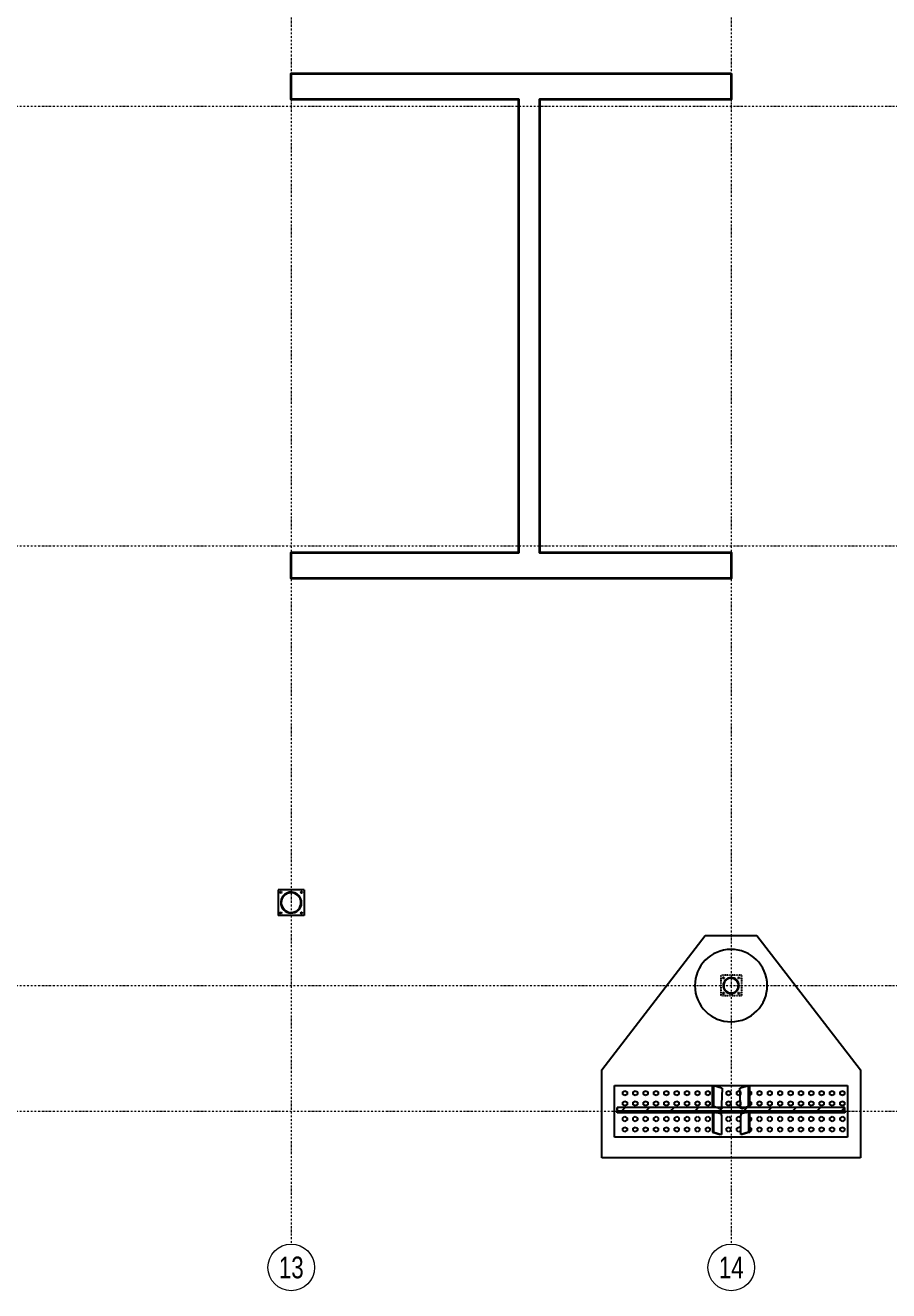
# Model space of a CAD drawing. Header units: millimetres. Extents: x 1541 to 289025, y -12015 to 47026.
# Drawn here: x 75157 to 76366, y -11969 to -10196 of the extents above; entities that cross this region are included whole.
import ezdxf
from ezdxf.enums import TextEntityAlignment as Align

# ---------------------------------------------------------------- set-up
doc = ezdxf.new("R2010")
doc.units = ezdxf.units.MM
doc.header["$LTSCALE"] = 0.1
for name, pattern in [('DASHDOTX2', [50.8, 25.4, -12.7, 0, -12.7]), ('DXK_LINE_DOT2', [3.9198, 1.9599, -1.9599]), ('Grid Line', [3.33375, 1.905, -0.47625, 0.47625, -0.47625])]:
    doc.linetypes.add(name, pattern=pattern)
doc.layers.get('0').update_dxf_attribs({"color": 255})
for name, color, linetype, lineweight in [('E_EJES', 8, 'Continuous', 9), ('E_EJES-1', 8, 'Grid Line', 9), ('E_MUROS-1', 2, 'Continuous', 35)]:
    doc.layers.add(name, color=color, linetype=linetype, lineweight=lineweight)
doc.styles.add('Swis721 LtCn BT_1', font='swisscl.ttf', dxfattribs={"height": 0.42})

msp = doc.modelspace()

# ---------------------------------------------------------------- hatches: boundary and pattern name
at = {"linetype": 'Continuous'}
h = msp.add_hatch(color=96, dxfattribs=at)
h.paths.add_polyline_path([(75543.8, -11425.1), (75543.5, -11422.6), (75542.9, -11420.1), (75541.8, -11417.8), (75540.3, -11415.7), (75538.5, -11413.8), (75536.4, -11412.4), (75534.1, -11411.3), (75531.6, -11410.6), (75529.1, -11410.4), (75526.5, -11410.6), (75524, -11411.3), (75521.7, -11412.4), (75519.6, -11413.8), (75517.8, -11415.7), (75516.3, -11417.8), (75515.2, -11420.1), (75514.6, -11422.6), (75514.3, -11425.1), (75514.6, -11427.7), (75515.2, -11430.2), (75516.3, -11432.5), (75517.8, -11434.6), (75519.6, -11436.4), (75521.7, -11437.9), (75524, -11438.9), (75526.5, -11439.6), (75529.1, -11439.8), (75531.6, -11439.6), (75534.1, -11438.9), (75536.4, -11437.9), (75538.5, -11436.4), (75540.3, -11434.6), (75541.8, -11432.5), (75542.9, -11430.2), (75543.5, -11427.7)])
h.paths.add_polyline_path([(75542.1, -11429.9), (75541, -11432), (75539.7, -11434), (75538, -11435.7), (75536, -11437.1), (75533.8, -11438.1), (75531.5, -11438.8), (75529.1, -11439), (75526.7, -11438.8), (75524.3, -11438.1), (75522.1, -11437.1), (75520.2, -11435.7), (75518.5, -11434), (75517.1, -11432), (75516, -11429.9), (75515.4, -11427.5), (75515.2, -11425.1), (75515.4, -11422.7), (75516, -11420.4), (75517.1, -11418.2), (75518.5, -11416.2), (75520.2, -11414.5), (75522.1, -11413.1), (75524.3, -11412.1), (75526.7, -11411.5), (75529.1, -11411.3), (75531.5, -11411.5), (75533.8, -11412.1), (75536, -11413.1), (75538, -11414.5), (75539.7, -11416.2), (75541, -11418.2), (75542.1, -11420.4), (75542.7, -11422.7), (75542.9, -11425.1), (75542.7, -11427.5)])
h = msp.add_hatch(dxfattribs=at)
h.set_pattern_fill('', scale=7.611392, style=0, pattern_type=0)
h.set_pattern_definition([(45, (76156.06, -11539.187), (-17.088, 17.088), [])])
h.paths.add_polyline_path([(76156.3, -11541.3), (76156.1, -11539.2), (76155.4, -11537.1), (76154.4, -11535.2), (76153, -11533.5), (76151.4, -11532.2), (76149.4, -11531.1), (76147.4, -11530.5), (76145.2, -11530.3), (76143.1, -11530.5), (76141, -11531.1), (76139.1, -11532.2), (76137.4, -11533.5), (76136, -11535.2), (76135, -11537.1), (76134.4, -11539.2), (76134.2, -11541.3), (76134.4, -11543.5), (76135, -11545.6), (76136, -11547.5), (76137.4, -11549.2), (76139.1, -11550.5), (76141, -11551.6), (76143.1, -11552.2), (76145.2, -11552.4), (76147.4, -11552.2), (76149.4, -11551.6), (76151.4, -11550.5), (76153, -11549.2), (76154.4, -11547.5), (76155.4, -11545.6), (76156.1, -11543.5)])
h.paths.add_polyline_path([(76154.8, -11545.3), (76153.8, -11547.1), (76152.5, -11548.6), (76151, -11549.9), (76149.2, -11550.9), (76147.2, -11551.5), (76145.2, -11551.7), (76143.2, -11551.5), (76141.3, -11550.9), (76139.5, -11549.9), (76137.9, -11548.6), (76136.6, -11547.1), (76135.7, -11545.3), (76135.1, -11543.4), (76134.9, -11541.3), (76135.1, -11539.3), (76135.7, -11537.4), (76136.6, -11535.6), (76137.9, -11534), (76139.5, -11532.8), (76141.3, -11531.8), (76143.2, -11531.2), (76145.2, -11531), (76147.2, -11531.2), (76149.2, -11531.8), (76151, -11532.8), (76152.5, -11534), (76153.8, -11535.6), (76154.8, -11537.4), (76155.3, -11539.3), (76155.5, -11541.3), (76155.3, -11543.4)])
h = msp.add_hatch(dxfattribs=at)
h.set_pattern_fill('', scale=7.611392, style=0, pattern_type=0)
h.set_pattern_definition([(45, (76304.526, -11712.02), (-17.088, 17.088), [])])
h.paths.add_polyline_path([(76304.7, -11715.9), (76304.5, -11712), (75985.9, -11712), (75985.7, -11715.9), (75985.7, -11716.7), (76304.7, -11716.7)])

# ---------------------------------------------------------------- linework, layer by layer
at = {"color": 2, "linetype": 'Continuous'}
for p, q in [((76145.2, -10299.6), (76145.2, -10263.3)), ((75547.2, -11407), (75510.9, -11407)), ((75510.9, -11407), (75510.9, -11443.2)), ((75547.2, -11407), (75547.2, -11443.2)), ((75547.2, -11443.2), (75510.9, -11443.2)), ((75964, -11659.5), (76109, -11471.2)), ((76109, -11471.2), (76181.5, -11471.2)), ((76181.5, -11471.2), (76326.4, -11659.5)), ((75964, -11782.7), (75964, -11659.5)), ((76326.4, -11659.5), (76326.4, -11782.7)), ((75982.1, -11753.7), (75982.1, -11681.2)), ((75982.1, -11681.2), (76308.3, -11681.2)), ((76119, -11710.8), (76119, -11681.6)), ((76119, -11681.6), (76120.9, -11681.7)), ((76131.9, -11685), (76120.9, -11681.7)), ((76120.9, -11710.8), (76120.9, -11681.7)), ((76132.9, -11685.3), (76131.9, -11685)), ((76132.9, -11685.3), (76131.9, -11707.8)), ((76158.6, -11685), (76157.5, -11685.3)), ((76158.6, -11707.8), (76157.5, -11685.3)), ((76169.6, -11681.7), (76158.6, -11685)), ((76169.6, -11681.7), (76171.5, -11681.6)), ((76169.6, -11710.8), (76169.6, -11681.7)), ((76171.5, -11710.8), (76171.5, -11681.6)), ((76308.3, -11681.2), (76308.3, -11753.7)), ((75985.7, -11715.9), (75985.7, -11712)), ((75985.7, -11712), (75985.9, -11712)), ((75985.9, -11712), (75985.7, -11715.9)), ((75985.7, -11715.9), (75985.7, -11716.7)), ((75985.7, -11719.8), (75985.7, -11716.7)), ((75985.7, -11716.7), (76304.7, -11716.7)), ((76119, -11719.8), (75985.7, -11719.8)), ((76304.5, -11712), (75985.9, -11712)), ((76123.2, -11712), (76119, -11710.8)), ((76119, -11710.8), (76120.9, -11710.8)), ((76120.9, -11717.9), (76119, -11717.8)), ((76119, -11717.8), (76119, -11746.8)), ((76125, -11712), (76120.9, -11710.8)), ((76120.9, -11717.9), (76130.8, -11720.8)), ((76120.9, -11746.9), (76120.9, -11717.9)), ((76162.9, -11719.8), (76127.5, -11719.8)), ((76130.8, -11720.8), (76131.6, -11723.9)), ((76131.7, -11712), (76131.6, -11714)), ((76131.9, -11707.8), (76131.7, -11712)), ((76158.8, -11712), (76158.6, -11707.8)), ((76158.9, -11714), (76158.8, -11712)), ((76158.8, -11723.9), (76159.6, -11720.8)), ((76159.6, -11720.8), (76169.6, -11717.9)), ((76169.6, -11710.8), (76165.5, -11712)), ((76171.5, -11710.8), (76167.2, -11712)), ((76169.6, -11710.8), (76171.5, -11710.8)), ((76171.5, -11717.8), (76169.6, -11717.9)), ((76169.6, -11717.9), (76169.6, -11746.9)), ((76171.5, -11746.8), (76171.5, -11717.8)), ((76304.7, -11719.8), (76171.5, -11719.8)), ((76304.7, -11712), (76304.5, -11712)), ((76304.7, -11715.9), (76304.5, -11712)), ((76304.7, -11715.9), (76304.7, -11712)), ((76304.7, -11716.7), (76304.7, -11715.9)), ((76304.7, -11716.7), (76304.7, -11719.8)), ((76131.6, -11723.9), (76131.6, -11750)), ((76158.9, -11750), (76158.8, -11723.9)), ((76308.3, -11753.7), (75982.1, -11753.7)), ((76119, -11746.8), (76129.8, -11750)), ((76119, -11746.8), (76120.9, -11746.9)), ((76120.9, -11746.9), (76131.6, -11750)), ((76131.6, -11750), (76129.8, -11750)), ((76169.6, -11746.9), (76158.9, -11750)), ((76160.6, -11750), (76158.9, -11750)), ((76171.5, -11746.8), (76160.6, -11750)), ((76169.6, -11746.9), (76171.5, -11746.8)), ((76326.4, -11782.7), (75964, -11782.7))]:
    msp.add_line(p, q, dxfattribs=at)
at = {"color": 7, "linetype": 'Continuous'}
for p, q in [((75513.4, -11410.6), (75514, -11409.6)), ((75514, -11411.6), (75513.4, -11410.6)), ((75514, -11409.6), (75515.1, -11409.6)), ((75515.1, -11411.6), (75514, -11411.6)), ((75515.1, -11409.6), (75515.7, -11410.6)), ((75515.7, -11410.6), (75515.1, -11411.6)), ((75542.4, -11410.6), (75543, -11409.6)), ((75543, -11411.6), (75542.4, -11410.6)), ((75543, -11409.6), (75544.1, -11409.6)), ((75544.1, -11411.6), (75543, -11411.6)), ((75544.1, -11409.6), (75544.7, -11410.6)), ((75544.7, -11410.6), (75544.1, -11411.6)), ((75513.4, -11439.6), (75514, -11438.6)), ((75514, -11440.6), (75513.4, -11439.6)), ((75514, -11438.6), (75515.1, -11438.6)), ((75515.1, -11440.6), (75514, -11440.6)), ((75515.1, -11438.6), (75515.7, -11439.6)), ((75515.7, -11439.6), (75515.1, -11440.6)), ((75542.4, -11439.6), (75543, -11438.6)), ((75543, -11440.6), (75542.4, -11439.6)), ((75543, -11438.6), (75544.1, -11438.6)), ((75544.1, -11440.6), (75543, -11440.6)), ((75544.1, -11438.6), (75544.7, -11439.6)), ((75544.7, -11439.6), (75544.1, -11440.6)), ((76133.2, -11530.5), (76133.8, -11529.5)), ((76133.8, -11531.4), (76133.2, -11530.5)), ((76133.8, -11529.5), (76134.9, -11529.5)), ((76134.9, -11531.4), (76133.8, -11531.4)), ((76134.9, -11529.5), (76135.5, -11530.5)), ((76135.5, -11530.5), (76134.9, -11531.4)), ((76155, -11530.5), (76155.5, -11529.5)), ((76155.5, -11531.4), (76155, -11530.5)), ((76155.5, -11529.5), (76156.7, -11529.5)), ((76156.7, -11531.4), (76155.5, -11531.4)), ((76156.7, -11529.5), (76157.2, -11530.5)), ((76157.2, -11530.5), (76156.7, -11531.4)), ((76133.2, -11552.2), (76133.8, -11551.2)), ((76133.8, -11553.2), (76133.2, -11552.2)), ((76133.8, -11551.2), (76134.9, -11551.2)), ((76134.9, -11553.2), (76133.8, -11553.2)), ((76134.9, -11551.2), (76135.5, -11552.2)), ((76135.5, -11552.2), (76134.9, -11553.2)), ((76155, -11552.2), (76155.5, -11551.2)), ((76155.5, -11553.2), (76155, -11552.2)), ((76155.5, -11551.2), (76156.7, -11551.2)), ((76156.7, -11553.2), (76155.5, -11553.2)), ((76156.7, -11551.2), (76157.2, -11552.2)), ((76157.2, -11552.2), (76156.7, -11553.2)), ((75993.7, -11690.4), (75996.6, -11688.8)), ((75993.7, -11693.8), (75993.7, -11690.4)), ((75996.6, -11695.5), (75993.7, -11693.8)), ((75993.7, -11704.9), (75996.6, -11703.3)), ((75996.6, -11688.8), (75999.5, -11690.4)), ((75999.5, -11693.8), (75996.6, -11695.5)), ((75996.6, -11703.3), (75999.5, -11704.9)), ((75999.5, -11690.4), (75999.5, -11693.8)), ((76008.2, -11690.4), (76011.1, -11688.8)), ((76008.2, -11693.8), (76008.2, -11690.4)), ((76011.1, -11695.5), (76008.2, -11693.8)), ((76008.2, -11704.9), (76011.1, -11703.3)), ((76011.1, -11688.8), (76014, -11690.4)), ((76014, -11693.8), (76011.1, -11695.5)), ((76011.1, -11703.3), (76014, -11704.9)), ((76014, -11690.4), (76014, -11693.8)), ((76022.7, -11690.4), (76025.6, -11688.8)), ((76022.7, -11693.8), (76022.7, -11690.4)), ((76025.6, -11695.5), (76022.7, -11693.8)), ((76022.7, -11704.9), (76025.6, -11703.3)), ((76025.6, -11688.8), (76028.5, -11690.4)), ((76028.5, -11693.8), (76025.6, -11695.5)), ((76025.6, -11703.3), (76028.5, -11704.9)), ((76028.5, -11690.4), (76028.5, -11693.8)), ((76037.2, -11690.4), (76040.1, -11688.8)), ((76037.2, -11693.8), (76037.2, -11690.4)), ((76040.1, -11695.5), (76037.2, -11693.8)), ((76037.2, -11704.9), (76040.1, -11703.3)), ((76040.1, -11688.8), (76043, -11690.4)), ((76043, -11693.8), (76040.1, -11695.5)), ((76040.1, -11703.3), (76043, -11704.9)), ((76043, -11690.4), (76043, -11693.8)), ((76051.7, -11690.4), (76054.6, -11688.8)), ((76051.7, -11693.8), (76051.7, -11690.4)), ((76054.6, -11695.5), (76051.7, -11693.8)), ((76051.7, -11704.9), (76054.6, -11703.3)), ((76054.6, -11688.8), (76057.5, -11690.4)), ((76057.5, -11693.8), (76054.6, -11695.5)), ((76054.6, -11703.3), (76057.5, -11704.9)), ((76057.5, -11690.4), (76057.5, -11693.8)), ((76066.2, -11690.4), (76069.1, -11688.8)), ((76066.2, -11693.8), (76066.2, -11690.4)), ((76069.1, -11695.5), (76066.2, -11693.8)), ((76066.2, -11704.9), (76069.1, -11703.3)), ((76069.1, -11688.8), (76072, -11690.4)), ((76072, -11693.8), (76069.1, -11695.5)), ((76069.1, -11703.3), (76072, -11704.9)), ((76072, -11690.4), (76072, -11693.8)), ((76080.7, -11690.4), (76083.6, -11688.8)), ((76080.7, -11693.8), (76080.7, -11690.4)), ((76083.6, -11695.5), (76080.7, -11693.8)), ((76080.7, -11704.9), (76083.6, -11703.3)), ((76083.6, -11688.8), (76086.5, -11690.4)), ((76086.5, -11693.8), (76083.6, -11695.5)), ((76083.6, -11703.3), (76086.5, -11704.9)), ((76086.5, -11690.4), (76086.5, -11693.8)), ((76095.2, -11690.4), (76098.1, -11688.8)), ((76095.2, -11693.8), (76095.2, -11690.4)), ((76098.1, -11695.5), (76095.2, -11693.8)), ((76095.2, -11704.9), (76098.1, -11703.3)), ((76098.1, -11688.8), (76101, -11690.4)), ((76101, -11693.8), (76098.1, -11695.5)), ((76098.1, -11703.3), (76101, -11704.9)), ((76101, -11690.4), (76101, -11693.8)), ((76109.7, -11690.4), (76112.6, -11688.8)), ((76109.7, -11693.8), (76109.7, -11690.4)), ((76112.6, -11695.5), (76109.7, -11693.8)), ((76109.7, -11704.9), (76112.6, -11703.3)), ((76112.6, -11688.8), (76115.5, -11690.4)), ((76115.5, -11693.8), (76112.6, -11695.5)), ((76112.6, -11703.3), (76115.5, -11704.9)), ((76115.5, -11690.4), (76115.5, -11693.8)), ((76138.7, -11690.4), (76141.6, -11688.8)), ((76138.7, -11693.8), (76138.7, -11690.4)), ((76141.6, -11695.5), (76138.7, -11693.8)), ((76138.7, -11704.9), (76141.6, -11703.3)), ((76141.6, -11688.8), (76144.5, -11690.4)), ((76144.5, -11693.8), (76141.6, -11695.5)), ((76141.6, -11703.3), (76144.5, -11704.9)), ((76144.5, -11690.4), (76144.5, -11693.8)), ((76153.2, -11690.4), (76156.1, -11688.8)), ((76153.2, -11693.8), (76153.2, -11690.4)), ((76156.1, -11695.5), (76153.2, -11693.8)), ((76153.2, -11704.9), (76156.1, -11703.3)), ((76159, -11690.4), (76156.1, -11688.8)), ((76159, -11693.8), (76156.1, -11695.5)), ((76159, -11704.9), (76156.1, -11703.3)), ((76159, -11693.8), (76159, -11690.4)), ((76171.5, -11689.3), (76173.5, -11690.4)), ((76173.5, -11693.8), (76171.5, -11695)), ((76171.5, -11703.8), (76173.5, -11704.9)), ((76173.5, -11690.4), (76173.5, -11693.8)), ((76182.2, -11690.4), (76185.1, -11688.8)), ((76182.2, -11693.8), (76182.2, -11690.4)), ((76185.1, -11695.5), (76182.2, -11693.8)), ((76182.2, -11704.9), (76185.1, -11703.3)), ((76185.1, -11688.8), (76188, -11690.4)), ((76188, -11693.8), (76185.1, -11695.5)), ((76185.1, -11703.3), (76188, -11704.9)), ((76188, -11690.4), (76188, -11693.8)), ((76196.7, -11690.4), (76199.6, -11688.8)), ((76196.7, -11693.8), (76196.7, -11690.4)), ((76199.6, -11695.5), (76196.7, -11693.8)), ((76196.7, -11704.9), (76199.6, -11703.3)), ((76199.6, -11688.8), (76202.5, -11690.4)), ((76202.5, -11693.8), (76199.6, -11695.5)), ((76199.6, -11703.3), (76202.5, -11704.9)), ((76202.5, -11690.4), (76202.5, -11693.8)), ((76211.2, -11690.4), (76214.1, -11688.8)), ((76211.2, -11693.8), (76211.2, -11690.4)), ((76214.1, -11695.5), (76211.2, -11693.8)), ((76211.2, -11704.9), (76214.1, -11703.3)), ((76214.1, -11688.8), (76217, -11690.4)), ((76217, -11693.8), (76214.1, -11695.5)), ((76214.1, -11703.3), (76217, -11704.9)), ((76217, -11690.4), (76217, -11693.8)), ((76225.7, -11690.4), (76228.6, -11688.8)), ((76225.7, -11693.8), (76225.7, -11690.4)), ((76228.6, -11695.5), (76225.7, -11693.8)), ((76225.7, -11704.9), (76228.6, -11703.3)), ((76228.6, -11688.8), (76231.5, -11690.4)), ((76231.5, -11693.8), (76228.6, -11695.5)), ((76228.6, -11703.3), (76231.5, -11704.9)), ((76231.5, -11690.4), (76231.5, -11693.8)), ((76240.2, -11690.4), (76243.1, -11688.8)), ((76240.2, -11693.8), (76240.2, -11690.4)), ((76243.1, -11695.5), (76240.2, -11693.8)), ((76240.2, -11704.9), (76243.1, -11703.3)), ((76243.1, -11688.8), (76246, -11690.4)), ((76246, -11693.8), (76243.1, -11695.5)), ((76243.1, -11703.3), (76246, -11704.9)), ((76246, -11690.4), (76246, -11693.8)), ((76254.7, -11690.4), (76257.6, -11688.8)), ((76254.7, -11693.8), (76254.7, -11690.4)), ((76257.6, -11695.5), (76254.7, -11693.8)), ((76254.7, -11704.9), (76257.6, -11703.3)), ((76257.6, -11688.8), (76260.5, -11690.4)), ((76260.5, -11693.8), (76257.6, -11695.5)), ((76257.6, -11703.3), (76260.5, -11704.9)), ((76260.5, -11690.4), (76260.5, -11693.8)), ((76269.2, -11690.4), (76272.1, -11688.8)), ((76269.2, -11693.8), (76269.2, -11690.4)), ((76272.1, -11695.5), (76269.2, -11693.8)), ((76269.2, -11704.9), (76272.1, -11703.3)), ((76272.1, -11688.8), (76275, -11690.4)), ((76275, -11693.8), (76272.1, -11695.5)), ((76272.1, -11703.3), (76275, -11704.9)), ((76275, -11690.4), (76275, -11693.8)), ((76283.7, -11690.4), (76286.6, -11688.8)), ((76283.7, -11693.8), (76283.7, -11690.4)), ((76286.6, -11695.5), (76283.7, -11693.8)), ((76283.7, -11704.9), (76286.6, -11703.3)), ((76286.6, -11688.8), (76289.5, -11690.4)), ((76289.5, -11693.8), (76286.6, -11695.5)), ((76286.6, -11703.3), (76289.5, -11704.9)), ((76289.5, -11690.4), (76289.5, -11693.8)), ((76298.2, -11690.4), (76301.1, -11688.8)), ((76298.2, -11693.8), (76298.2, -11690.4)), ((76301.1, -11695.5), (76298.2, -11693.8)), ((76298.2, -11704.9), (76301.1, -11703.3)), ((76301.1, -11688.8), (76304, -11690.4)), ((76304, -11693.8), (76301.1, -11695.5)), ((76301.1, -11703.3), (76304, -11704.9)), ((76304, -11690.4), (76304, -11693.8)), ((75993.7, -11708.3), (75993.7, -11704.9)), ((75996.6, -11710), (75993.7, -11708.3)), ((75999.5, -11708.3), (75996.6, -11710)), ((75999.5, -11704.9), (75999.5, -11708.3)), ((76008.2, -11708.3), (76008.2, -11704.9)), ((76011.1, -11710), (76008.2, -11708.3)), ((76014, -11708.3), (76011.1, -11710)), ((76014, -11704.9), (76014, -11708.3)), ((76022.7, -11708.3), (76022.7, -11704.9)), ((76025.6, -11710), (76022.7, -11708.3)), ((76028.5, -11708.3), (76025.6, -11710)), ((76028.5, -11704.9), (76028.5, -11708.3)), ((76037.2, -11708.3), (76037.2, -11704.9)), ((76040.1, -11710), (76037.2, -11708.3)), ((76043, -11708.3), (76040.1, -11710)), ((76043, -11704.9), (76043, -11708.3)), ((76051.7, -11708.3), (76051.7, -11704.9)), ((76054.6, -11710), (76051.7, -11708.3)), ((76057.5, -11708.3), (76054.6, -11710)), ((76057.5, -11704.9), (76057.5, -11708.3)), ((76066.2, -11708.3), (76066.2, -11704.9)), ((76069.1, -11710), (76066.2, -11708.3)), ((76072, -11708.3), (76069.1, -11710)), ((76072, -11704.9), (76072, -11708.3)), ((76080.7, -11708.3), (76080.7, -11704.9)), ((76083.6, -11710), (76080.7, -11708.3)), ((76086.5, -11708.3), (76083.6, -11710)), ((76086.5, -11704.9), (76086.5, -11708.3)), ((76095.2, -11708.3), (76095.2, -11704.9)), ((76098.1, -11710), (76095.2, -11708.3)), ((76101, -11708.3), (76098.1, -11710)), ((76101, -11704.9), (76101, -11708.3)), ((76109.7, -11708.3), (76109.7, -11704.9)), ((76112.6, -11710), (76109.7, -11708.3)), ((76115.5, -11708.3), (76112.6, -11710)), ((76115.5, -11704.9), (76115.5, -11708.3)), ((76138.7, -11708.3), (76138.7, -11704.9)), ((76141.6, -11710), (76138.7, -11708.3)), ((76144.5, -11708.3), (76141.6, -11710)), ((76144.5, -11704.9), (76144.5, -11708.3)), ((76153.2, -11708.3), (76153.2, -11704.9)), ((76156.1, -11710), (76153.2, -11708.3)), ((76159, -11708.3), (76156.1, -11710)), ((76159, -11708.3), (76159, -11704.9)), ((76173.5, -11708.3), (76171.5, -11709.5)), ((76173.5, -11704.9), (76173.5, -11708.3)), ((76182.2, -11708.3), (76182.2, -11704.9)), ((76185.1, -11710), (76182.2, -11708.3)), ((76188, -11708.3), (76185.1, -11710)), ((76188, -11704.9), (76188, -11708.3)), ((76196.7, -11708.3), (76196.7, -11704.9)), ((76199.6, -11710), (76196.7, -11708.3)), ((76202.5, -11708.3), (76199.6, -11710)), ((76202.5, -11704.9), (76202.5, -11708.3)), ((76211.2, -11708.3), (76211.2, -11704.9)), ((76214.1, -11710), (76211.2, -11708.3)), ((76217, -11708.3), (76214.1, -11710)), ((76217, -11704.9), (76217, -11708.3)), ((76225.7, -11708.3), (76225.7, -11704.9)), ((76228.6, -11710), (76225.7, -11708.3)), ((76231.5, -11708.3), (76228.6, -11710)), ((76231.5, -11704.9), (76231.5, -11708.3)), ((76240.2, -11708.3), (76240.2, -11704.9)), ((76243.1, -11710), (76240.2, -11708.3)), ((76246, -11708.3), (76243.1, -11710)), ((76246, -11704.9), (76246, -11708.3)), ((76254.7, -11708.3), (76254.7, -11704.9)), ((76257.6, -11710), (76254.7, -11708.3)), ((76260.5, -11708.3), (76257.6, -11710)), ((76260.5, -11704.9), (76260.5, -11708.3)), ((76269.2, -11708.3), (76269.2, -11704.9)), ((76272.1, -11710), (76269.2, -11708.3)), ((76275, -11708.3), (76272.1, -11710)), ((76275, -11704.9), (76275, -11708.3)), ((76283.7, -11708.3), (76283.7, -11704.9)), ((76286.6, -11710), (76283.7, -11708.3)), ((76289.5, -11708.3), (76286.6, -11710)), ((76289.5, -11704.9), (76289.5, -11708.3)), ((76298.2, -11708.3), (76298.2, -11704.9)), ((76301.1, -11710), (76298.2, -11708.3)), ((76304, -11708.3), (76301.1, -11710)), ((76304, -11704.9), (76304, -11708.3)), ((75993.7, -11726.7), (75996.6, -11725)), ((75993.7, -11730), (75993.7, -11726.7)), ((75996.6, -11731.7), (75993.7, -11730)), ((75993.7, -11741.2), (75996.6, -11739.5)), ((75996.6, -11725), (75999.5, -11726.7)), ((75999.5, -11730), (75996.6, -11731.7)), ((75996.6, -11739.5), (75999.5, -11741.2)), ((75999.5, -11726.7), (75999.5, -11730)), ((76008.2, -11726.7), (76011.1, -11725)), ((76008.2, -11730), (76008.2, -11726.7)), ((76011.1, -11731.7), (76008.2, -11730)), ((76008.2, -11741.2), (76011.1, -11739.5)), ((76011.1, -11725), (76014, -11726.7)), ((76014, -11730), (76011.1, -11731.7)), ((76011.1, -11739.5), (76014, -11741.2)), ((76014, -11726.7), (76014, -11730)), ((76022.7, -11726.7), (76025.6, -11725)), ((76022.7, -11730), (76022.7, -11726.7)), ((76025.6, -11731.7), (76022.7, -11730)), ((76022.7, -11741.2), (76025.6, -11739.5)), ((76025.6, -11725), (76028.5, -11726.7)), ((76028.5, -11730), (76025.6, -11731.7)), ((76025.6, -11739.5), (76028.5, -11741.2)), ((76028.5, -11726.7), (76028.5, -11730)), ((76037.2, -11726.7), (76040.1, -11725)), ((76037.2, -11730), (76037.2, -11726.7)), ((76040.1, -11731.7), (76037.2, -11730)), ((76037.2, -11741.2), (76040.1, -11739.5)), ((76040.1, -11725), (76043, -11726.7)), ((76043, -11730), (76040.1, -11731.7)), ((76040.1, -11739.5), (76043, -11741.2)), ((76043, -11726.7), (76043, -11730)), ((76051.7, -11726.7), (76054.6, -11725)), ((76051.7, -11730), (76051.7, -11726.7)), ((76054.6, -11731.7), (76051.7, -11730)), ((76051.7, -11741.2), (76054.6, -11739.5)), ((76054.6, -11725), (76057.5, -11726.7)), ((76057.5, -11730), (76054.6, -11731.7)), ((76054.6, -11739.5), (76057.5, -11741.2)), ((76057.5, -11726.7), (76057.5, -11730)), ((76066.2, -11726.7), (76069.1, -11725)), ((76066.2, -11730), (76066.2, -11726.7)), ((76069.1, -11731.7), (76066.2, -11730)), ((76066.2, -11741.2), (76069.1, -11739.5)), ((76069.1, -11725), (76072, -11726.7)), ((76072, -11730), (76069.1, -11731.7)), ((76069.1, -11739.5), (76072, -11741.2)), ((76072, -11726.7), (76072, -11730)), ((76080.7, -11726.7), (76083.6, -11725)), ((76080.7, -11730), (76080.7, -11726.7)), ((76083.6, -11731.7), (76080.7, -11730)), ((76080.7, -11741.2), (76083.6, -11739.5)), ((76083.6, -11725), (76086.5, -11726.7)), ((76086.5, -11730), (76083.6, -11731.7)), ((76083.6, -11739.5), (76086.5, -11741.2)), ((76086.5, -11726.7), (76086.5, -11730)), ((76095.2, -11726.7), (76098.1, -11725)), ((76095.2, -11730), (76095.2, -11726.7)), ((76098.1, -11731.7), (76095.2, -11730)), ((76095.2, -11741.2), (76098.1, -11739.5)), ((76098.1, -11725), (76101, -11726.7)), ((76101, -11730), (76098.1, -11731.7)), ((76098.1, -11739.5), (76101, -11741.2)), ((76101, -11726.7), (76101, -11730)), ((76109.7, -11726.7), (76112.6, -11725)), ((76109.7, -11730), (76109.7, -11726.7)), ((76112.6, -11731.7), (76109.7, -11730)), ((76109.7, -11741.2), (76112.6, -11739.5)), ((76112.6, -11725), (76115.5, -11726.7)), ((76115.5, -11730), (76112.6, -11731.7)), ((76112.6, -11739.5), (76115.5, -11741.2)), ((76115.5, -11726.7), (76115.5, -11730)), ((76138.7, -11726.7), (76141.6, -11725)), ((76138.7, -11730), (76138.7, -11726.7)), ((76141.6, -11731.7), (76138.7, -11730)), ((76138.7, -11741.2), (76141.6, -11739.5)), ((76141.6, -11725), (76144.5, -11726.7)), ((76144.5, -11730), (76141.6, -11731.7)), ((76141.6, -11739.5), (76144.5, -11741.2)), ((76144.5, -11726.7), (76144.5, -11730)), ((76153.2, -11726.7), (76156.1, -11725)), ((76153.2, -11730), (76153.2, -11726.7)), ((76156.1, -11731.7), (76153.2, -11730)), ((76153.2, -11741.2), (76156.1, -11739.5)), ((76159, -11726.7), (76156.1, -11725)), ((76159, -11730), (76156.1, -11731.7)), ((76159, -11741.2), (76156.1, -11739.5)), ((76159, -11730), (76159, -11726.7)), ((76171.5, -11725.5), (76173.5, -11726.7)), ((76173.5, -11730), (76171.5, -11731.2)), ((76173.5, -11726.7), (76173.5, -11730)), ((76182.2, -11726.7), (76185.1, -11725)), ((76182.2, -11730), (76182.2, -11726.7)), ((76185.1, -11731.7), (76182.2, -11730)), ((76182.2, -11741.2), (76185.1, -11739.5)), ((76185.1, -11725), (76188, -11726.7)), ((76188, -11730), (76185.1, -11731.7)), ((76185.1, -11739.5), (76188, -11741.2)), ((76188, -11726.7), (76188, -11730)), ((76196.7, -11726.7), (76199.6, -11725)), ((76196.7, -11730), (76196.7, -11726.7)), ((76199.6, -11731.7), (76196.7, -11730)), ((76196.7, -11741.2), (76199.6, -11739.5)), ((76199.6, -11725), (76202.5, -11726.7)), ((76202.5, -11730), (76199.6, -11731.7)), ((76199.6, -11739.5), (76202.5, -11741.2)), ((76202.5, -11726.7), (76202.5, -11730)), ((76211.2, -11726.7), (76214.1, -11725)), ((76211.2, -11730), (76211.2, -11726.7)), ((76214.1, -11731.7), (76211.2, -11730)), ((76211.2, -11741.2), (76214.1, -11739.5)), ((76214.1, -11725), (76217, -11726.7)), ((76217, -11730), (76214.1, -11731.7)), ((76214.1, -11739.5), (76217, -11741.2)), ((76217, -11726.7), (76217, -11730)), ((76225.7, -11726.7), (76228.6, -11725)), ((76225.7, -11730), (76225.7, -11726.7)), ((76228.6, -11731.7), (76225.7, -11730)), ((76225.7, -11741.2), (76228.6, -11739.5)), ((76228.6, -11725), (76231.5, -11726.7)), ((76231.5, -11730), (76228.6, -11731.7)), ((76228.6, -11739.5), (76231.5, -11741.2)), ((76231.5, -11726.7), (76231.5, -11730)), ((76240.2, -11726.7), (76243.1, -11725)), ((76240.2, -11730), (76240.2, -11726.7)), ((76243.1, -11731.7), (76240.2, -11730)), ((76240.2, -11741.2), (76243.1, -11739.5)), ((76243.1, -11725), (76246, -11726.7)), ((76246, -11730), (76243.1, -11731.7)), ((76243.1, -11739.5), (76246, -11741.2)), ((76246, -11726.7), (76246, -11730)), ((76254.7, -11726.7), (76257.6, -11725)), ((76254.7, -11730), (76254.7, -11726.7)), ((76257.6, -11731.7), (76254.7, -11730)), ((76254.7, -11741.2), (76257.6, -11739.5)), ((76257.6, -11725), (76260.5, -11726.7)), ((76260.5, -11730), (76257.6, -11731.7)), ((76257.6, -11739.5), (76260.5, -11741.2)), ((76260.5, -11726.7), (76260.5, -11730)), ((76269.2, -11726.7), (76272.1, -11725)), ((76269.2, -11730), (76269.2, -11726.7)), ((76272.1, -11731.7), (76269.2, -11730)), ((76269.2, -11741.2), (76272.1, -11739.5)), ((76272.1, -11725), (76275, -11726.7)), ((76275, -11730), (76272.1, -11731.7)), ((76272.1, -11739.5), (76275, -11741.2)), ((76275, -11726.7), (76275, -11730)), ((76283.7, -11726.7), (76286.6, -11725)), ((76283.7, -11730), (76283.7, -11726.7)), ((76286.6, -11731.7), (76283.7, -11730)), ((76283.7, -11741.2), (76286.6, -11739.5)), ((76286.6, -11725), (76289.5, -11726.7)), ((76289.5, -11730), (76286.6, -11731.7)), ((76286.6, -11739.5), (76289.5, -11741.2)), ((76289.5, -11726.7), (76289.5, -11730)), ((76298.2, -11726.7), (76301.1, -11725)), ((76298.2, -11730), (76298.2, -11726.7)), ((76301.1, -11731.7), (76298.2, -11730)), ((76298.2, -11741.2), (76301.1, -11739.5)), ((76301.1, -11725), (76304, -11726.7)), ((76304, -11730), (76301.1, -11731.7)), ((76301.1, -11739.5), (76304, -11741.2)), ((76304, -11726.7), (76304, -11730)), ((75993.7, -11744.5), (75993.7, -11741.2)), ((75996.6, -11746.2), (75993.7, -11744.5)), ((75999.5, -11744.5), (75996.6, -11746.2)), ((75999.5, -11741.2), (75999.5, -11744.5)), ((76008.2, -11744.5), (76008.2, -11741.2)), ((76011.1, -11746.2), (76008.2, -11744.5)), ((76014, -11744.5), (76011.1, -11746.2)), ((76014, -11741.2), (76014, -11744.5)), ((76022.7, -11744.5), (76022.7, -11741.2)), ((76025.6, -11746.2), (76022.7, -11744.5)), ((76028.5, -11744.5), (76025.6, -11746.2)), ((76028.5, -11741.2), (76028.5, -11744.5)), ((76037.2, -11744.5), (76037.2, -11741.2)), ((76040.1, -11746.2), (76037.2, -11744.5)), ((76043, -11744.5), (76040.1, -11746.2)), ((76043, -11741.2), (76043, -11744.5)), ((76051.7, -11744.5), (76051.7, -11741.2)), ((76054.6, -11746.2), (76051.7, -11744.5)), ((76057.5, -11744.5), (76054.6, -11746.2)), ((76057.5, -11741.2), (76057.5, -11744.5)), ((76066.2, -11744.5), (76066.2, -11741.2)), ((76069.1, -11746.2), (76066.2, -11744.5)), ((76072, -11744.5), (76069.1, -11746.2)), ((76072, -11741.2), (76072, -11744.5)), ((76080.7, -11744.5), (76080.7, -11741.2)), ((76083.6, -11746.2), (76080.7, -11744.5)), ((76086.5, -11744.5), (76083.6, -11746.2)), ((76086.5, -11741.2), (76086.5, -11744.5)), ((76095.2, -11744.5), (76095.2, -11741.2)), ((76098.1, -11746.2), (76095.2, -11744.5)), ((76101, -11744.5), (76098.1, -11746.2)), ((76101, -11741.2), (76101, -11744.5)), ((76109.7, -11744.5), (76109.7, -11741.2)), ((76112.6, -11746.2), (76109.7, -11744.5)), ((76115.5, -11744.5), (76112.6, -11746.2)), ((76115.5, -11741.2), (76115.5, -11744.5)), ((76138.7, -11744.5), (76138.7, -11741.2)), ((76141.6, -11746.2), (76138.7, -11744.5)), ((76144.5, -11744.5), (76141.6, -11746.2)), ((76144.5, -11741.2), (76144.5, -11744.5)), ((76153.2, -11744.5), (76153.2, -11741.2)), ((76156.1, -11746.2), (76153.2, -11744.5)), ((76159, -11744.5), (76156.1, -11746.2)), ((76159, -11744.5), (76159, -11741.2)), ((76171.5, -11740), (76173.5, -11741.2)), ((76173.5, -11744.5), (76171.5, -11745.7)), ((76173.5, -11741.2), (76173.5, -11744.5)), ((76182.2, -11744.5), (76182.2, -11741.2)), ((76185.1, -11746.2), (76182.2, -11744.5)), ((76188, -11744.5), (76185.1, -11746.2)), ((76188, -11741.2), (76188, -11744.5)), ((76196.7, -11744.5), (76196.7, -11741.2)), ((76199.6, -11746.2), (76196.7, -11744.5)), ((76202.5, -11744.5), (76199.6, -11746.2)), ((76202.5, -11741.2), (76202.5, -11744.5)), ((76211.2, -11744.5), (76211.2, -11741.2)), ((76214.1, -11746.2), (76211.2, -11744.5)), ((76217, -11744.5), (76214.1, -11746.2)), ((76217, -11741.2), (76217, -11744.5)), ((76225.7, -11744.5), (76225.7, -11741.2)), ((76228.6, -11746.2), (76225.7, -11744.5)), ((76231.5, -11744.5), (76228.6, -11746.2)), ((76231.5, -11741.2), (76231.5, -11744.5)), ((76240.2, -11744.5), (76240.2, -11741.2)), ((76243.1, -11746.2), (76240.2, -11744.5)), ((76246, -11744.5), (76243.1, -11746.2)), ((76246, -11741.2), (76246, -11744.5)), ((76254.7, -11744.5), (76254.7, -11741.2)), ((76257.6, -11746.2), (76254.7, -11744.5)), ((76260.5, -11744.5), (76257.6, -11746.2)), ((76260.5, -11741.2), (76260.5, -11744.5)), ((76269.2, -11744.5), (76269.2, -11741.2)), ((76272.1, -11746.2), (76269.2, -11744.5)), ((76275, -11744.5), (76272.1, -11746.2)), ((76275, -11741.2), (76275, -11744.5)), ((76283.7, -11744.5), (76283.7, -11741.2)), ((76286.6, -11746.2), (76283.7, -11744.5)), ((76289.5, -11744.5), (76286.6, -11746.2)), ((76289.5, -11741.2), (76289.5, -11744.5)), ((76298.2, -11744.5), (76298.2, -11741.2)), ((76301.1, -11746.2), (76298.2, -11744.5)), ((76304, -11744.5), (76301.1, -11746.2)), ((76304, -11741.2), (76304, -11744.5))]:
    msp.add_line(p, q, dxfattribs=at)
at = {"color": 7, "linetype": 'DXK_LINE_DOT2'}
for p, q in [((76159.7, -11526.8), (76130.7, -11526.8)), ((76130.7, -11526.8), (76130.7, -11555.8)), ((76159.7, -11526.8), (76159.7, -11555.8)), ((76159.7, -11555.8), (76130.7, -11555.8)), ((76127.5, -11719.8), (76119, -11719.8)), ((76129.8, -11714), (76123.2, -11712)), ((76131.6, -11714), (76125, -11712)), ((76131.6, -11714), (76129.8, -11714)), ((76165.5, -11712), (76158.9, -11714)), ((76158.9, -11714), (76160.6, -11714)), ((76167.2, -11712), (76160.6, -11714)), ((76171.5, -11719.8), (76162.9, -11719.8))]:
    msp.add_line(p, q, dxfattribs=at)
at = {"color": 2, "linetype": 'Continuous'}
for centre, radius, start, end in [((75529.1, -11425.1), 14.7, 10, 190), ((75529.1, -11425.1), 13.8, 350, 170), ((75529.1, -11425.1), 14.7, 190, 10), ((75529.1, -11425.1), 13.8, 170, 350), ((76145.2, -11541.3), 50.7, 6, 186), ((76145.2, -11541.3), 50.7, 186, 6), ((76145.2, -11541.3), 11.1, 11.25, 191.25), ((76145.2, -11541.3), 11.1, 191.25, 11.25), ((76145.2, -11541.3), 10.3, 168.75, 348.75), ((76145.2, -11541.3), 10.3, 348.75, 168.75)]:
    msp.add_arc(centre, radius, start, end, dxfattribs=at)
at = {"layer": 'E_EJES'}
for centre in [(75529.3, -11936.3), (76145.5, -11936.3)]:
    msp.add_circle(centre, 32.6, dxfattribs=at)
at = {"layer": 'E_EJES-1', "linetype": 'DASHDOTX2'}
for p, q in [((75529.3, -9278.2), (75529.3, -11903.7)), ((76145.5, -9278.2), (76145.5, -11903.7)), ((70611.3, -10309), (77834.1, -10309)), ((70611.3, -10925.2), (77834.1, -10925.2)), ((70611.3, -11541.3), (77834.1, -11541.3)), ((70611.3, -11717.5), (77834.1, -11717.5))]:
    msp.add_line(p, q, dxfattribs=at)
at = {"layer": 'E_MUROS-1'}
msp.add_lwpolyline([(76145.2, -10263.3), (76145.2, -10299.6), (75877, -10299.6), (75877, -10934.6), (76145.2, -10934.6), (76145.2, -10970.8), (75529.1, -10970.8), (75529.1, -10934.6), (75848, -10934.6), (75848, -10299.6), (75529.1, -10299.6), (75529.1, -10263.3)], close=True, dxfattribs=at)

# ---------------------------------------------------------------- texts
at = {"layer": 'E_EJES', "style": 'Swis721 LtCn BT_1'}
for s, p in [('13', (75529.3, -11936.3)), ('14', (76145.5, -11936.3))]:
    msp.add_text(s, height=30.45, dxfattribs=at).set_placement(p, align=Align.MIDDLE_CENTER)

doc.saveas('drawing.dxf')
